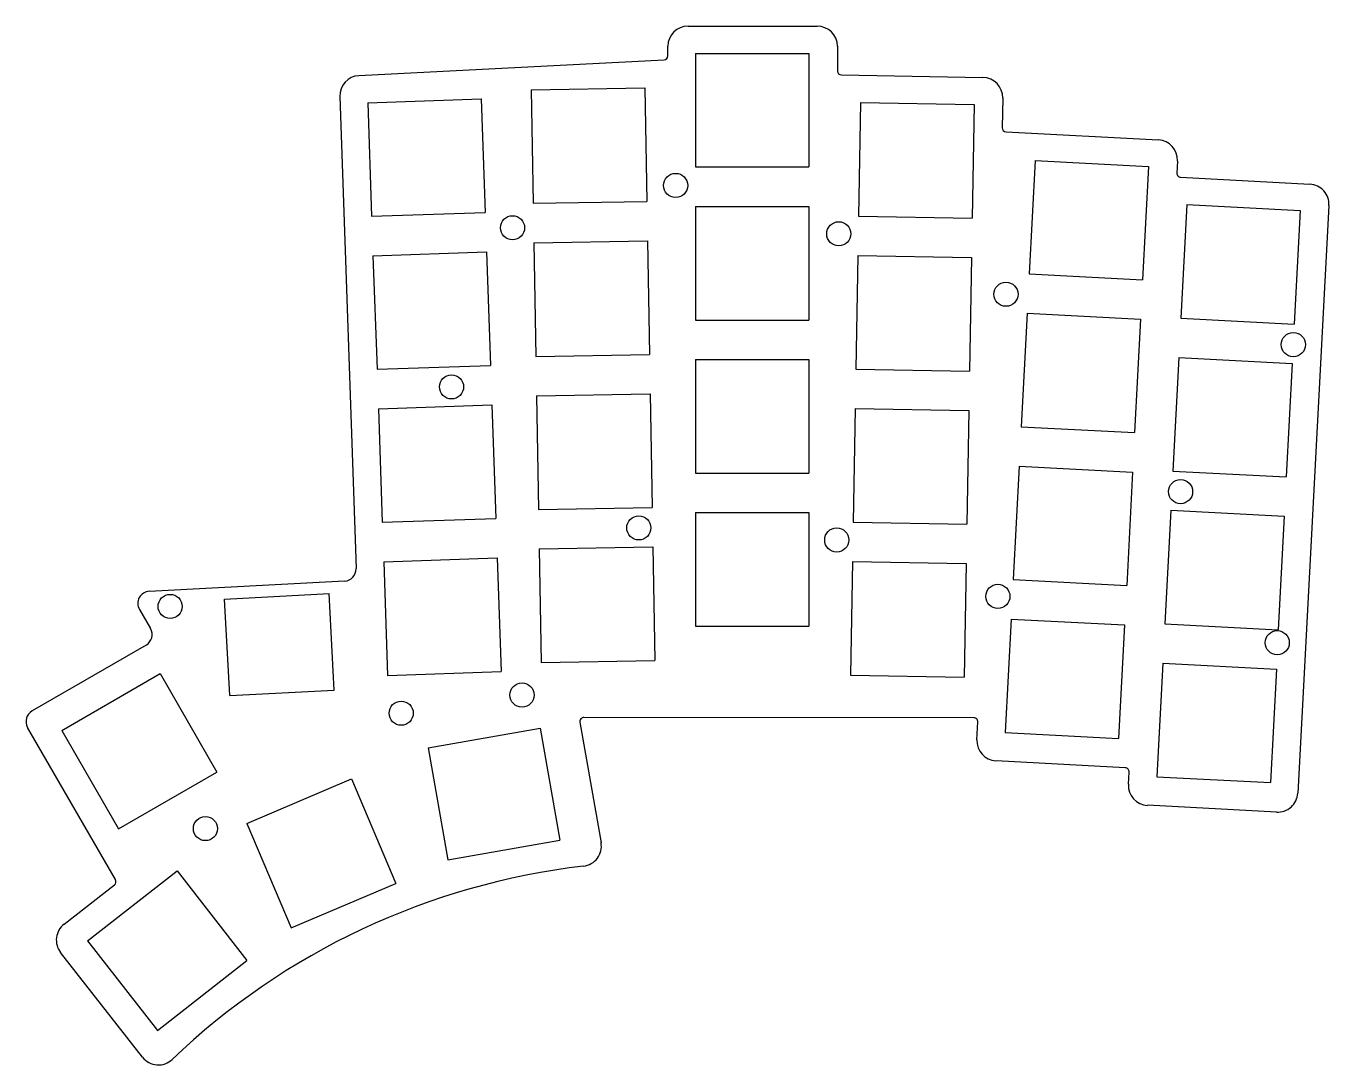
# Model space of a CAD drawing. Extents: x 135 to 297, y -165 to -36.
import ezdxf

# ---------------------------------------------------------------- set-up
doc = ezdxf.new("R2010")
doc.units = 0
doc.layers.add('VISIBLE', color=7, linetype='CONTINUOUS')

msp = doc.modelspace()

# ---------------------------------------------------------------- linework, layer by layer
at = {"layer": 'VISIBLE'}
for p, q in [((217.11, -36.2), (233.13, -36.2)), ((214.61, -39.89), (214.61, -38.7)), ((235.66, -38.69), (235.66, -41.76)), ((176.26, -42.35), (214.13, -40.39)), ((218.02, -39.58), (232.12, -39.58)), ((218.02, -39.58), (218.02, -53.68)), ((232.12, -39.58), (232.12, -53.68)), ((236.15, -42.26), (253.72, -42.58)), ((173.89, -44.93), (175.9, -103.54)), ((177.34, -45.72), (191.43, -45.23)), ((191.43, -45.23), (191.92, -59.32)), ((197.64, -44.09), (211.74, -43.85)), ((197.64, -44.09), (197.89, -58.19)), ((211.74, -43.85), (211.98, -57.95)), ((256.17, -45.12), (256.11, -48.81)), ((177.34, -45.72), (177.83, -59.81)), ((238.52, -45.68), (238.28, -59.77)), ((238.52, -45.68), (252.62, -45.92)), ((252.62, -45.92), (252.37, -60.02)), ((256.58, -49.31), (275.5, -50.32)), ((260.2, -52.87), (259.46, -66.95)), ((260.2, -52.87), (274.28, -53.61)), ((277.86, -52.95), (277.78, -54.44)), ((218.02, -53.68), (232.12, -53.68)), ((274.28, -53.61), (273.54, -67.69)), ((278.25, -54.97), (294.3, -55.82)), ((197.89, -58.19), (211.98, -57.95)), ((177.83, -59.81), (191.92, -59.32)), ((218.02, -58.58), (232.12, -58.58)), ((218.02, -58.58), (218.02, -72.68)), ((232.12, -58.58), (232.12, -72.68)), ((238.28, -59.77), (252.37, -60.02)), ((279.02, -58.36), (278.28, -72.44)), ((279.02, -58.36), (293.1, -59.1)), ((293.1, -59.1), (292.36, -73.18)), ((296.66, -58.45), (292.8, -131.4)), ((197.97, -63.09), (212.07, -62.85)), ((212.07, -62.85), (212.32, -76.94)), ((178, -64.71), (192.1, -64.22)), ((192.1, -64.22), (192.59, -78.31)), ((197.97, -63.09), (198.22, -77.19)), ((238.19, -64.67), (237.94, -78.77)), ((238.19, -64.67), (252.29, -64.92)), ((178, -64.71), (178.5, -78.8)), ((252.29, -64.92), (252.04, -79.02)), ((259.46, -66.95), (273.54, -67.69)), ((218.02, -72.68), (232.12, -72.68)), ((259.21, -71.84), (258.47, -85.92)), ((259.21, -71.84), (273.29, -72.58)), ((273.29, -72.58), (272.55, -86.66)), ((278.28, -72.44), (292.36, -73.18)), ((198.22, -77.19), (212.32, -76.94)), ((218.02, -77.58), (232.12, -77.58)), ((218.02, -77.58), (218.02, -91.68)), ((232.12, -77.58), (232.12, -91.68)), ((278.03, -77.33), (277.29, -91.42)), ((278.03, -77.33), (292.11, -78.07)), ((178.5, -78.8), (192.59, -78.31)), ((237.94, -78.77), (252.04, -79.02)), ((292.11, -78.07), (291.37, -92.15)), ((198.3, -82.09), (212.4, -81.84)), ((198.3, -82.09), (198.55, -96.19)), ((212.4, -81.84), (212.65, -95.94)), ((178.67, -83.7), (192.76, -83.21)), ((178.67, -83.7), (179.16, -97.79)), ((192.76, -83.21), (193.25, -97.3)), ((237.86, -83.67), (237.61, -97.77)), ((237.86, -83.67), (251.96, -83.92)), ((251.96, -83.92), (251.71, -98.01)), ((258.47, -85.92), (272.55, -86.66)), ((218.02, -91.68), (232.12, -91.68)), ((258.21, -90.82), (257.48, -104.9)), ((258.21, -90.82), (272.29, -91.55)), ((272.29, -91.55), (271.56, -105.64)), ((277.29, -91.42), (291.37, -92.15)), ((198.55, -96.19), (212.65, -95.94)), ((218.02, -96.58), (232.12, -96.58)), ((218.02, -96.58), (218.02, -110.68)), ((232.12, -96.58), (232.12, -110.68)), ((277.04, -96.3), (276.3, -110.38)), ((277.04, -96.3), (291.12, -97.03)), ((291.12, -97.03), (290.38, -111.12)), ((179.16, -97.79), (193.25, -97.3)), ((237.61, -97.77), (251.71, -98.01)), ((198.64, -101.09), (212.73, -100.84)), ((198.64, -101.09), (198.88, -115.18)), ((212.73, -100.84), (212.98, -114.94)), ((179.33, -102.69), (193.42, -102.19)), ((179.33, -102.69), (179.82, -116.78)), ((193.42, -102.19), (193.91, -116.29)), ((237.53, -102.67), (237.28, -116.77)), ((237.53, -102.67), (251.62, -102.91)), ((251.62, -102.91), (251.38, -117.01)), ((174.48, -105.08), (150.23, -106.36)), ((257.48, -104.9), (271.56, -105.64)), ((159.58, -107.32), (172.57, -106.64)), ((173.19, -118.62), (172.57, -106.64)), ((160.21, -119.3), (159.58, -107.32)), ((149.01, -108.6), (150.38, -110.98)), ((257.22, -109.79), (256.48, -123.87)), ((257.22, -109.79), (271.3, -110.53)), ((218.02, -110.68), (232.12, -110.68)), ((271.3, -110.53), (270.56, -124.61)), ((276.3, -110.38), (290.38, -111.12)), ((149.83, -113.03), (135.68, -121.2)), ((179.82, -116.78), (193.91, -116.29)), ((198.88, -115.18), (212.98, -114.94)), ((276.06, -115.28), (275.32, -129.36)), ((276.06, -115.28), (290.14, -116.02)), ((290.14, -116.02), (289.4, -130.1)), ((139.37, -123.62), (151.58, -116.57)), ((151.58, -116.57), (158.63, -128.78)), ((237.28, -116.77), (251.38, -117.01)), ((160.21, -119.3), (173.19, -118.62)), ((203.68, -122.6), (206.31, -137.55)), ((252.59, -122.04), (204.17, -122.02)), ((252.97, -124.78), (253.09, -122.57)), ((146.03, -142.14), (135.13, -123.25)), ((139.37, -123.62), (146.42, -135.83)), ((184.86, -125.78), (198.75, -123.34)), ((198.75, -123.34), (201.2, -137.22)), ((256.48, -123.87), (270.56, -124.61)), ((184.86, -125.78), (187.31, -139.67)), ((271.38, -128.26), (255.34, -127.41)), ((146.42, -135.83), (158.63, -128.78)), ((271.78, -130.3), (271.86, -128.78)), ((275.32, -129.36), (289.4, -130.1)), ((162.34, -135.15), (175.32, -129.64)), ((175.32, -129.64), (180.83, -142.62)), ((290.15, -133.76), (274.14, -132.91)), ((162.34, -135.15), (167.85, -148.13)), ((187.31, -139.67), (201.2, -137.22)), ((142.57, -149.74), (153.68, -141.06)), ((153.68, -141.06), (162.36, -152.17)), ((139.66, -147.66), (145.9, -142.79)), ((167.85, -148.13), (180.83, -142.62)), ((142.57, -149.74), (151.25, -160.85)), ((149.38, -164.19), (139.22, -151.17)), ((151.25, -160.85), (162.36, -152.17))]:
    msp.add_line(p, q, dxfattribs=at)
for centre in [(215.57, -55.98), (195.32, -61.23), (235.82, -61.98), (256.57, -69.48), (292.25, -75.73), (187.75, -80.98), (278.25, -93.98), (211, -98.48), (235.57, -99.98), (152.82, -108.23), (255.57, -106.98), (290.25, -112.73), (196.5, -119.23), (181.5, -121.48), (157.2, -135.8)]:
    msp.add_circle(centre, 1.5, dxfattribs=at)
for centre, radius, start, end in [((217.11, -38.7), 2.5, 89.9661, 179.965), ((233.13, -38.73), 2.53, 0.9425, 89.965), ((214.11, -39.89), 0.5, 272.9643, 359.965), ((236.16, -41.76), 0.5, 179.965, 268.9634), ((176.39, -44.85), 2.5, 92.9643, 181.9652), ((253.67, -45.08), 2.5, 358.9656, 88.9634), ((256.61, -48.82), 0.5, 178.9651, 266.9638), ((275.36, -52.81), 2.5, 356.9661, 86.9649), ((278.28, -54.47), 0.5, 176.965, 266.9653), ((294.17, -58.32), 2.5, 356.9645, 86.9649), ((174.4, -103.59), 1.5, 273, 1.9652), ((150.31, -107.85), 1.5, 93, 210), ((149.08, -111.73), 1.5, 300, 30), ((136.43, -122.5), 1.5, 120, 209.9649), ((204.17, -122.52), 0.5, 89.965, 189.9647), ((252.59, -122.54), 0.5, 356.965, 89.9653), ((255.47, -124.91), 2.5, 176.965, 266.965), ((271.36, -128.76), 0.5, 356.9647, 86.965), ((274.27, -130.42), 2.5, 177.3235, 266.965), ((290.3, -131.26), 2.5, 266.5398, 356.9645), ((203.85, -137.98), 2.5, 276.6634, 9.9647), ((214.45, -228.78), 88.92, 96.6607, 133.651), ((145.59, -142.39), 0.5, 307.9641, 29.9653), ((141.19, -149.63), 2.5, 127.9623, 217.9665), ((151.35, -162.64), 2.5, 218.331, 313.6483)]:
    msp.add_arc(centre, radius, start, end, dxfattribs=at)

doc.saveas('drawing.dxf')
